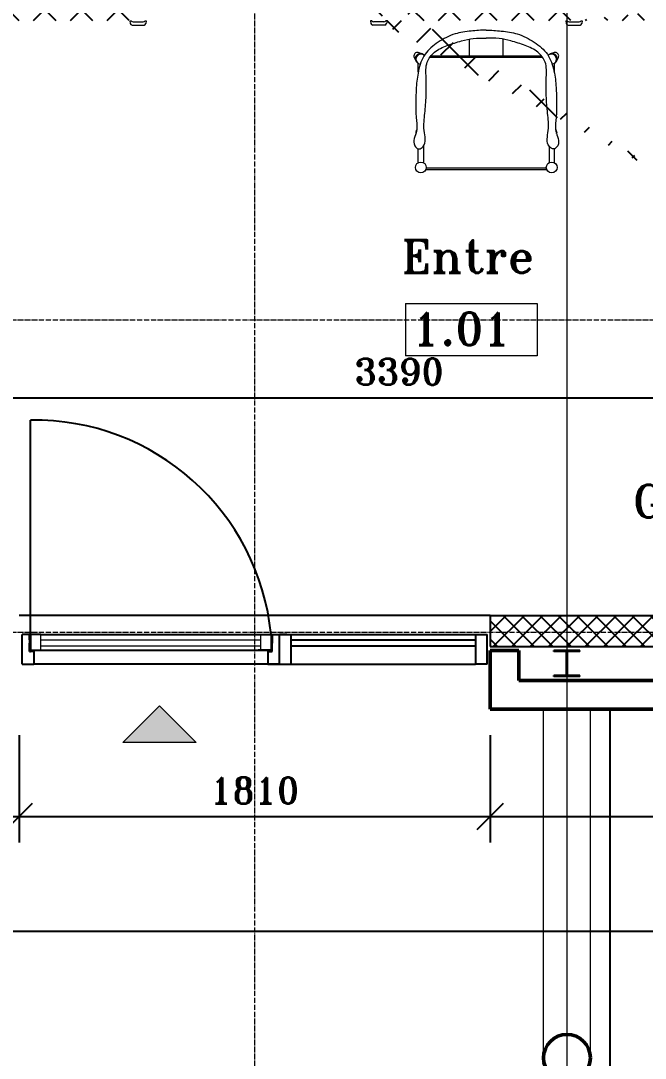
# Model space of a CAD drawing. Header units: millimetres. Extents: x -2 to 21000, y -2 to 14850.
# Drawn here: x 11858 to 14258, y 4951 to 8937 of the extents above; entities that cross this region are included whole.
import ezdxf

# ---------------------------------------------------------------- set-up
doc = ezdxf.new("R2010")
doc.units = ezdxf.units.MM
doc.linetypes.add('CENTERLINE', pattern=[27, 20, -3, 1, -3])
doc.linetypes.add('DASHED_2', pattern=[3, 2, -1])
for name, color, linetype, lineweight in [('BETON', 1, 'Continuous', 25), ('DIM', 4, 'Continuous', 18), ('INDRET', 171, 'Continuous', 18), ('MODUL', 8, 'CENTERLINE', 18), ('VINDUERDØRE', 6, 'Continuous', 18), ('YDER', 3, 'Continuous', 50)]:
    doc.layers.add(name, color=color, linetype=linetype, lineweight=lineweight)
for name, color, linetype in [('KONTUR', 7, 'Continuous'), ('SIGNATUR', 8, 'Continuous'), ('SKJULT-KONTUR', 8, 'DASHED_2'), ('STÅLPROFILER', 7, 'Continuous'), ('TEKST', 1, 'Continuous')]:
    doc.layers.add(name, color=color, linetype=linetype)
doc.styles.add('ROMANT', font='romant.shx')
doc.dimstyles.new('MOLLEN', dxfattribs={"dimscale": 50, "dimtxt": 2, "dimasz": 2, "dimexe": 2, "dimexo": 2, "dimgap": 1, "dimtad": 1, "dimtoh": 1, "dimdec": 0, "dimzin": 0, "dimdsep": 46, "dimtxsty": 'ROMANT', "dimblk": 'OBLIQUE', "dimcen": 0, "dimdle": 1, "dimadec": 0, "dimazin": 0, "dimtfac": 1, "dimtdec": 0, "dimtix": 1, "dimtofl": 0, "dimtmove": 1, "dimatfit": 3, "dimldrblk": 'KRYDS', "dimfxl": 1, "dimtolj": 1, "dimtzin": 0, "dimarcsym": 0})
pattern_1 = [(45, (0, 0), (-35.35534, 35.35534), []), (135, (0, 0), (-35.35534, -35.35534), [])]

# ---------------------------------------------------------------- blocks, each defined once
blk = doc.blocks.new('_Oblique')
at = {"color": 0, "linetype": 'ByBlock', "lineweight": -2}
blk.add_line((-0.5, -0.5), (0.5, 0.5), dxfattribs=at)
blk = doc.blocks.new('*D80')
at = {"layer": 'DefPoints', "color": 0, "transparency": 16777216}
for p in [(2862.3, 6292.7), (17852.3, 5880.2), (17852.3, 5439.5)]:
    blk.add_point(p, dxfattribs=at)
at = {"layer": 'DIM', "color": 0, "lineweight": -2, "transparency": 16777216}
for p, q in [((2862.3, 6192.7), (2862.3, 5339.5)), ((17852.3, 5780.2), (17852.3, 5339.5)), ((2812.3, 5439.5), (17902.3, 5439.5))]:
    blk.add_line(p, q, dxfattribs=at)
at = {"layer": 'DIM', "color": 0, "lineweight": -2, "transparency": 16777216, "xscale": 100, "yscale": 100, "zscale": 100, "rotation": 180}
blk.add_blockref('_Oblique', (2862.3, 5439.5), dxfattribs=at)
at = {"layer": 'DIM', "color": 0, "lineweight": -2, "transparency": 16777216, "xscale": 100, "yscale": 100, "zscale": 100}
blk.add_blockref('_Oblique', (17852.3, 5439.5), dxfattribs=at)
at = {"layer": 'DIM', "color": 0, "transparency": 16777216, "insert": (10357.3, 5539.5), "char_height": 100, "attachment_point": 5, "style": 'ROMANT'}
blk.add_mtext('\\A1;14990', dxfattribs=at)
blk = doc.blocks.new('KRYDS')
at = {"color": 4}
for p, q in [((0, -1.5), (0, 1.5)), ((-1.5, 0), (1.5, 0))]:
    blk.add_line(p, q, dxfattribs=at)
blk.add_circle((0, 0), 0.75, dxfattribs=at)
blk = doc.blocks.new('*D85')
at = {"layer": 'DefPoints', "color": 0, "transparency": 16777216}
for p in [(10662.3, 6292.7), (11852.3, 6292.7), (11852.3, 5880.2)]:
    blk.add_point(p, dxfattribs=at)
at = {"layer": 'DIM', "color": 0, "lineweight": -2, "transparency": 16777216}
for p, q in [((10662.3, 6192.7), (10662.3, 5780.2)), ((11852.3, 6192.7), (11852.3, 5780.2)), ((10612.3, 5880.2), (11902.3, 5880.2))]:
    blk.add_line(p, q, dxfattribs=at)
at = {"layer": 'DIM', "color": 0, "lineweight": -2, "transparency": 16777216, "xscale": 100, "yscale": 100, "zscale": 100, "rotation": 180}
blk.add_blockref('_Oblique', (10662.3, 5880.2), dxfattribs=at)
at = {"layer": 'DIM', "color": 0, "lineweight": -2, "transparency": 16777216, "xscale": 100, "yscale": 100, "zscale": 100}
blk.add_blockref('_Oblique', (11852.3, 5880.2), dxfattribs=at)
at = {"layer": 'DIM', "color": 0, "transparency": 16777216, "insert": (11257.3, 5980.2), "char_height": 100, "attachment_point": 5, "style": 'ROMANT'}
blk.add_mtext('\\A1;1190', dxfattribs=at)
blk = doc.blocks.new('*D86')
at = {"layer": 'DefPoints', "color": 0, "transparency": 16777216}
for p in [(11852.3, 6292.7), (13662.3, 6292.7), (13662.3, 5880.2)]:
    blk.add_point(p, dxfattribs=at)
at = {"layer": 'DIM', "color": 0, "lineweight": -2, "transparency": 16777216}
for p, q in [((11852.3, 6192.7), (11852.3, 5780.2)), ((13662.3, 6192.7), (13662.3, 5780.2)), ((11802.3, 5880.2), (13712.3, 5880.2))]:
    blk.add_line(p, q, dxfattribs=at)
at = {"layer": 'DIM', "color": 0, "lineweight": -2, "transparency": 16777216, "xscale": 100, "yscale": 100, "zscale": 100, "rotation": 180}
blk.add_blockref('_Oblique', (11852.3, 5880.2), dxfattribs=at)
at = {"layer": 'DIM', "color": 0, "lineweight": -2, "transparency": 16777216, "xscale": 100, "yscale": 100, "zscale": 100}
blk.add_blockref('_Oblique', (13662.3, 5880.2), dxfattribs=at)
at = {"layer": 'DIM', "color": 0, "transparency": 16777216, "insert": (12757.3, 5980.2), "char_height": 100, "attachment_point": 5, "style": 'ROMANT'}
blk.add_mtext('\\A1;1810', dxfattribs=at)
blk = doc.blocks.new('*D65')
at = {"layer": 'DefPoints', "color": 0, "transparency": 16777216}
for p in [(13662.3, 6292.7), (16472.3, 6292.7), (16472.3, 5880.2)]:
    blk.add_point(p, dxfattribs=at)
at = {"layer": 'DIM', "color": 0, "lineweight": -2, "transparency": 16777216}
for p, q in [((13662.3, 6192.7), (13662.3, 5780.2)), ((16472.3, 6192.7), (16472.3, 5780.2)), ((13612.3, 5880.2), (16522.3, 5880.2))]:
    blk.add_line(p, q, dxfattribs=at)
at = {"layer": 'DIM', "color": 0, "lineweight": -2, "transparency": 16777216, "xscale": 100, "yscale": 100, "zscale": 100, "rotation": 180}
blk.add_blockref('_Oblique', (13662.3, 5880.2), dxfattribs=at)
at = {"layer": 'DIM', "color": 0, "lineweight": -2, "transparency": 16777216, "xscale": 100, "yscale": 100, "zscale": 100}
blk.add_blockref('_Oblique', (16472.3, 5880.2), dxfattribs=at)
at = {"layer": 'DIM', "color": 0, "transparency": 16777216, "insert": (15067.3, 5980.2), "char_height": 100, "attachment_point": 5, "style": 'ROMANT'}
blk.add_mtext('\\A1;2810', dxfattribs=at)
blk = doc.blocks.new('*D50')
at = {"layer": 'DefPoints', "color": 0, "transparency": 16777216}
for p in [(15007.3, 7489.1), (11617.3, 6652.7), (15007.3, 6652.7)]:
    blk.add_point(p, dxfattribs=at)
at = {"layer": 'DIM', "color": 0, "lineweight": -2, "transparency": 16777216}
for p, q in [((11617.3, 6752.7), (11617.3, 7589.1)), ((15007.3, 6752.7), (15007.3, 7589.1)), ((11567.3, 7489.1), (15057.3, 7489.1))]:
    blk.add_line(p, q, dxfattribs=at)
at = {"layer": 'DIM', "color": 0, "lineweight": -2, "transparency": 16777216, "xscale": 100, "yscale": 100, "zscale": 100, "rotation": 180}
blk.add_blockref('_Oblique', (11617.3, 7489.1), dxfattribs=at)
at = {"layer": 'DIM', "color": 0, "lineweight": -2, "transparency": 16777216, "xscale": 100, "yscale": 100, "zscale": 100}
blk.add_blockref('_Oblique', (15007.3, 7489.1), dxfattribs=at)
at = {"layer": 'DIM', "color": 0, "transparency": 16777216, "insert": (13312.3, 7589.1), "char_height": 100, "attachment_point": 5, "style": 'ROMANT'}
blk.add_mtext('\\A1;3390', dxfattribs=at)
blk = doc.blocks.new('Dobbleltdor')
for p, q in [((43.9, 46.2), (43.9, 870.4)), ((40, 46.2), (12, 46.2)), ((12, -66.9), (12, 46.2)), ((40, 25.7), (40, 46.2)), ((40, 44.7), (40, 25.7)), ((82.8, 46.2), (43.9, 46.2)), ((43.9, 46.2), (43.9, -13.9)), ((82.8, 46.2), (1774.8, 46.1)), ((929.2, 46.1), (968.1, 46.1)), ((968.1, 46.1), (968.1, -13.9)), ((972, 46.2), (972, 25.7)), ((972, 46.2), (1000, 46.2)), ((972, 25.7), (972, 44.7)), ((1028, 46.2), (1000, 46.2)), ((1000, -66.9), (1000, 46.2)), ((1000, -66.9), (1000, 46.2)), ((1044, 46.1), (1044, -66.9)), ((1754, 46.1), (1754, -66.9)), ((1774.8, 46.2), (1798, 46.2)), ((1798, -66.9), (1798, 46.2)), ((40, 25.7), (40, 13.7)), ((40, -18.8), (40, 13.7)), ((972, 25.7), (972, 13.7)), ((972, -18.8), (972, 13.7)), ((1044, 26.3), (1754, 26.3)), ((1044, 3.3), (1754, 3.3)), ((1044, 0.3), (1044, -66.9)), ((56, -18.8), (40, -18.8)), ((40, -18.8), (44, -18.8)), ((40, -18.8), (44, -18.8)), ((43.9, -13.9), (59.1, -13.9)), ((43.9, -13.9), (93.6, -13.9)), ((49.9, -13.9), (60.4, -13.9)), ((56, -18.8), (56, -66.9)), ((56, -20.9), (56, -53.5)), ((93.6, -13.9), (968.1, -13.9)), ((968.1, -13.9), (918.4, -13.9)), ((962.1, -13.9), (951.6, -13.9)), ((968.1, -13.9), (952.9, -13.9)), ((956, -18.8), (972, -18.8)), ((956, -18.8), (956, -55.9)), ((956, -20.9), (956, -66.9)), ((972, -18.8), (968, -18.8)), ((972, -18.8), (968, -18.8)), ((1044, -18.8), (1044, -55.9)), ((1044, -18.8), (1044, -55.9)), ((1754, -18.8), (1754, -55.9)), ((12, -66.9), (56, -66.9)), ((956, -66.9), (56, -66.9)), ((1000, -66.9), (956, -66.9)), ((956, -66.9), (1754, -66.9)), ((1000, -66.9), (1044, -66.9)), ((1798, -66.9), (1754, -66.9))]:
    blk.add_line(p, q)
blk.add_arc((57.8, -44.3), 914.7, 5.6716, 90.8737)

msp = doc.modelspace()

# ---------------------------------------------------------------- hatches: boundary and pattern name
at = {"layer": 'SIGNATUR'}
h = msp.add_hatch(dxfattribs=at)
h.set_pattern_fill('_USER', color=256, scale=50, angle=45, style=0, double=1, pattern_type=0)
h.set_pattern_definition(pattern_1)
h.paths.add_polyline_path([(13592.3, 12522.7), (13712.3, 12522.7), (14252.3, 12522.7), (14252.3, 12642.7), (11072.1, 12642.7), (11072.1, 12522.7), (11497.3, 12522.7), (11497.3, 8822.5), (11617.3, 8822.5), (11617.3, 8937.7), (11617.3, 12522.7)])
edge = h.paths.add_edge_path()
edge.add_line((14252.3, 12522.7), (14252.3, 12642.7))
edge.add_line((14252.3, 12522.7), (14252.3, 12642.7))
edge = h.paths.add_edge_path(flags=16)
edge.add_line((11072.1, 12522.7), (11072.1, 12642.7))
edge.add_line((11072.1, 12522.7), (11162.1, 12522.7))
edge.add_line((14252.3, 12522.7), (14162.3, 12522.7))
h = msp.add_hatch(dxfattribs=at)
h.set_pattern_fill('_USER', color=256, scale=100, angle=45, style=0, double=1, pattern_type=0)
h.set_pattern_definition([(45, (0, 0), (-70.7107, 70.7107), []), (135, (0, 0), (-70.7107, -70.7107), [])])
h.paths.add_polyline_path([(11617.3, 9037.7), (11617.3, 8937.7), (12316.9, 8937.7), (12316.9, 9037.7)])
h.paths.add_polyline_path([(13712.3, 12522.7), (13592.3, 12522.7), (13592.3, 10173.1), (13712.3, 10173.1)])
h.paths.add_polyline_path([(17492.3, 8937.7), (17492.3, 9037.7), (14902.3, 9037.7), (14902.3, 8937.7), (15007.3, 8937.7), (15007.3, 8837.5), (15107.3, 8837.5), (15107.3, 8937.7)])
h.paths.add_polyline_path([(15107.3, 6652.7), (15007.3, 6652.7), (15007.3, 7927.5), (15107.3, 7927.5)])
edge = h.paths.add_edge_path()
edge.add_line((13592.3, 9037.7), (13592.3, 9263.1))
edge.add_line((13712.3, 9037.7), (13992.3, 9037.7))
edge.add_line((13712.3, 9263.1), (13712.2, 9037.7))
edge.add_line((13712.3, 9263.1), (13592.3, 9263.1))
edge.add_line((13226.9, 8937.7), (13226.9, 9037.7))
edge.add_line((15007.3, 7927.5), (15107.3, 7927.5))
edge.add_line((13226.9, 9037.7), (13592.3, 9037.7))
edge.add_line((13226.9, 8937.7), (13992.3, 8937.7))
edge.add_line((14902.3, 8937.7), (14902.3, 9037.7))
edge.add_line((13992.3, 8937.7), (13992.3, 9037.7))
h = msp.add_hatch(dxfattribs=at)
h.set_pattern_fill('_USER', color=256, scale=50, angle=45, style=0, double=1, pattern_type=0)
h.set_pattern_definition(pattern_1)
h.paths.add_polyline_path([(16472.3, 6652.7), (16472.3, 6532.7), (13662.3, 6532.7), (13662.3, 6652.7), (15007.3, 6652.7)])
edge = h.paths.add_edge_path()
edge.add_line((16472.3, 6652.7), (16472.3, 6532.7))

# ---------------------------------------------------------------- linework, layer by layer
at = {"layer": 'BETON'}
for p, q in [((13662.3, 6652.7), (13662.3, 6532.7)), ((13662.3, 6652.7), (15007.3, 6652.7)), ((13662.3, 6532.7), (16472.3, 6532.7))]:
    msp.add_line(p, q, dxfattribs=at)
at = {"layer": 'DIM'}
for p, q in [((13337.6, 7851.2), (13842.5, 7851.2)), ((13337.6, 7851.2), (13337.6, 7649.9)), ((13842.5, 7851.2), (13842.5, 7649.9)), ((13842.5, 7649.9), (13337.6, 7649.9)), ((12391.7, 6305.9), (12250.2, 6164.5)), ((12391.7, 6305.9), (12533.1, 6164.5)), ((12533.1, 6164.5), (12250.2, 6164.5))]:
    msp.add_line(p, q, dxfattribs=at)
at = {"layer": 'DIM', "linetype": 'DASHED_2'}
for p, q in [((13867.3, 4952.7), (13867.3, 6292.7)), ((14047.3, 4952.7), (14047.3, 6292.7))]:
    msp.add_line(p, q, dxfattribs=at)
at = {"layer": 'DIM'}
msp.add_solid([(12533.1, 6164.5), (12250.2, 6164.5), (12391.7, 6305.9), (12250.2, 6164.5)], dxfattribs=at)
at = {"layer": 'INDRET'}
for p, q in [((13957.3, 13958.9), (13957.3, 4656.1)), ((13399.9, 8810.4), (13386, 8814.8)), ((13908.9, 8814.8), (13895.1, 8810.4)), ((13370.3, 8796.8), (13376.6, 8783.6)), ((13382, 8776.8), (13384.4, 8774.9)), ((13386, 8771.8), (13386, 8773.8)), ((13386, 8768.3), (13386, 8771.8)), ((13409.3, 8804.2), (13407.3, 8806)), ((13430.4, 8796.8), (13747.8, 8796.8)), ((13709.4, 8801.6), (13434, 8801.6)), ((13747.8, 8801.6), (13709.4, 8801.6)), ((13860.2, 8801.6), (13747.8, 8801.6)), ((13747.8, 8796.8), (13863.9, 8796.8)), ((13887.6, 8806), (13885.3, 8803.9)), ((13909, 8771.8), (13909, 8773.8)), ((13909, 8768.3), (13909, 8771.8)), ((13910.5, 8774.9), (13912.9, 8776.8)), ((13918.3, 8783.6), (13924.6, 8796.8)), ((13386, 8740.5), (13386, 8768.3)), ((13909, 8737.2), (13909, 8768.3)), ((13406, 8455.8), (13406, 8393.6)), ((13889, 8454.9), (13889, 8392.1)), ((13386, 8393.6), (13386, 8445)), ((13909, 8392.1), (13909, 8445.2)), ((13386, 8393.6), (13386, 8392.1)), ((13406, 8392.1), (13406, 8393.6)), ((13747.8, 8370.7), (13416.8, 8370.7)), ((13878.1, 8370.7), (13747.8, 8370.7)), ((13415.4, 8365.5), (13747.8, 8365.5)), ((13747.8, 8365.5), (13879.5, 8365.5))]:
    msp.add_line(p, q, dxfattribs=at)
for points in [[(13583.2, 8801.6), (13583.2, 8866.9)], [(13711.2, 8866.9), (13711.3, 8801.6)], [(13379.1, 8517), (13378.2, 8515.4), (13377.5, 8513.5), (13376.9, 8510.5), (13376.8, 8509.4), (13376.9, 8507.6), (13377, 8506.2), (13377.1, 8505.7)], [(13380, 8518.3), (13379.2, 8517.2), (13379.1, 8517)], [(13918.1, 8508.1), (13918, 8510.5), (13917.7, 8512.3), (13917.2, 8514.2), (13916.4, 8516), (13915.8, 8517), (13915.4, 8517.7), (13914.1, 8519.3), (13914.1, 8519.3)], [(13918.1, 8508.1), (13918.1, 8508.1), (13918, 8507.8), (13918, 8507.6), (13917.9, 8507.3), (13917.8, 8506.9), (13917.6, 8506.5), (13917.5, 8506.1), (13917.4, 8505.6), (13917.3, 8505.4), (13917.2, 8505.2)], [(13917.5, 8504.4), (13917.6, 8505), (13917.9, 8506.2), (13918, 8507.6), (13918.1, 8508.1)]]:
    msp.add_lwpolyline(points, dxfattribs=at)
for centre in [(13396, 8373.6), (13899, 8373.6)]:
    msp.add_circle(centre, 21, dxfattribs=at)
for centre, major_axis, start_param, end_param in [((13382.1, 8802.3), (-8.54, -9.82), -2.426598, -0.411443), ((13394.1, 8791.9), (-12.7, -14.6), -2.426598, 0.041149), ((13396.4, 8789.9), (-12.6, -14.5), -2.426598, 0.586304), ((13382.1, 8802.3), (-8.54, -9.82), -2.730149, -2.426598), ((13394.1, 8791.9), (-12.7, -14.6), -3.182742, -2.426598), ((13396.4, 8789.9), (-12.6, -14.5), -3.159546, -2.426598), ((13898.5, 8789.9), (12.6, -14.5), 2.426598, 3.189373), ((13900.9, 8791.9), (12.7, -14.6), 2.426598, 3.182742), ((13898.5, 8789.9), (12.6, -14.5), -0.619826, 2.426598), ((13900.9, 8791.9), (12.7, -14.6), -0.041149, 2.426598), ((13912.8, 8802.3), (8.54, -9.82), 2.426598, 2.730149), ((13912.8, 8802.3), (8.54, -9.82), 0.411443, 2.426598)]:
    msp.add_ellipse(centre, major_axis=major_axis, ratio=0.998931, start_param=start_param, end_param=end_param, dxfattribs=at)
for points in [[(13647.1, 8901.7), (13627.8, 8901.4), (13587.7, 8897.9), (13523.1, 8889.6), (13462.6, 8857.4), (13406.5, 8812.2), (13384.9, 8746.1), (13377.5, 8683.7), (13376.5, 8623.1), (13376.4, 8567.1), (13385.9, 8511.6), (13358.6, 8467.7), (13387.6, 8439.4), (13420.4, 8463.7), (13403.4, 8518.8), (13411.8, 8581.6), (13417.2, 8650.5), (13417.2, 8715.1), (13412.9, 8776.3), (13448.2, 8821.4), (13497.8, 8843.5), (13548.4, 8859), (13598.6, 8871.4), (13630.5, 8870), (13647.1, 8870.8)], [(13647.1, 8901.7), (13666.5, 8901.4), (13706.5, 8897.9), (13771.1, 8889.6), (13831.6, 8857.4), (13887.7, 8812.2), (13909.4, 8746.1), (13916.7, 8683.7), (13917.7, 8623.1), (13917.8, 8567.1), (13908.4, 8511.6), (13935.6, 8467.7), (13906.6, 8439.4), (13873.8, 8463.7), (13890.8, 8518.8), (13882.5, 8581.6), (13877, 8650.5), (13877, 8715.1), (13881.4, 8776.3), (13846, 8821.4), (13796.4, 8843.5), (13745.8, 8859), (13695.7, 8871.4), (13663.8, 8870), (13647.1, 8870.8)]]:
    msp.add_open_spline(points, degree=3, knots=[5.93399, 5.93399, 5.93399, 5.93399, 64.306046, 126.780227, 199.120274, 267.682352, 336.491522, 400.207204, 456.651835, 518.146887, 567.836848, 624.657545, 645.049466, 663.544974, 725.161124, 791.733579, 859.289531, 930.024388, 988.28055, 1035.280952, 1090.685203, 1149.038806, 1194.645581, 1244.366277, 1244.366277, 1244.366277, 1244.366277], dxfattribs=at)
at = {"layer": 'KONTUR'}
msp.add_line((13662.3, 6652.7), (11852.3, 6652.7), dxfattribs=at)
at = {"layer": 'MODUL'}
for p, q in [((12757.3, 13958.9), (12757.3, 4656.1)), ((1208.3, 7787.7), (19184.9, 7787.7)), ((1208.3, 6587.7), (19184.9, 6587.7))]:
    msp.add_line(p, q, dxfattribs=at)
at = {"layer": 'SKJULT-KONTUR'}
msp.add_line((14123.2, 4792.7), (14123.2, 6292.7), dxfattribs=at)
at = {"layer": 'STÅLPROFILER'}
for p, q in [((13907.3, 6513.7), (13907.3, 6517.7)), ((14007.3, 6517.7), (13907.3, 6517.7)), ((13955.3, 6513.7), (13907.3, 6513.7)), ((13955.3, 6421.7), (13955.3, 6513.7)), ((13959.3, 6421.7), (13959.3, 6513.7)), ((14007.3, 6513.7), (13959.3, 6513.7)), ((14007.3, 6513.7), (14007.3, 6517.7)), ((13907.3, 6417.7), (13907.3, 6421.7)), ((13955.3, 6421.7), (13907.3, 6421.7)), ((14007.3, 6417.7), (13907.3, 6417.7)), ((14007.3, 6421.7), (13959.3, 6421.7)), ((14007.3, 6417.7), (14007.3, 6421.7))]:
    msp.add_line(p, q, dxfattribs=at)
at = {"layer": 'VINDUERDØRE'}
for p, q in [((12277.9, 8936.8), (12279.3, 8926.8)), ((12277.9, 8936.8), (12282.8, 8936.8)), ((12290, 8933.7), (12328.7, 8933.7)), ((12335.9, 8936.8), (12340.9, 8936.8)), ((12340.9, 8936.8), (12339.4, 8926.8)), ((13207.8, 8936.8), (13202.9, 8936.8)), ((13202.9, 8936.8), (13204.3, 8926.8)), ((13253.7, 8933.7), (13215, 8933.7)), ((13265.9, 8936.8), (13260.9, 8936.8)), ((13265.9, 8936.8), (13264.4, 8926.8)), ((13953.3, 8936.8), (13954.8, 8926.8)), ((13953.3, 8936.8), (13958.3, 8936.8)), ((13965.5, 8933.7), (14004.2, 8933.7)), ((14011.4, 8936.8), (14016.3, 8936.8)), ((14016.3, 8936.8), (14014.9, 8926.8)), ((12286.3, 8920.8), (12332.4, 8920.8)), ((13257.4, 8920.8), (13211.3, 8920.8)), ((13961.8, 8920.8), (14007.9, 8920.8)), ((11896.2, 6578.9), (11896.2, 7403.1)), ((11892.3, 6578.9), (11864.3, 6578.9)), ((11864.3, 6465.8), (11864.3, 6578.9)), ((11892.3, 6558.4), (11892.3, 6578.9)), ((11892.3, 6577.4), (11892.3, 6558.4)), ((11935.1, 6578.9), (11896.2, 6578.9)), ((11896.2, 6578.9), (11896.2, 6518.8)), ((11935.1, 6518.8), (11935.1, 6578.9)), ((11935.1, 6578.9), (13627.1, 6578.8)), ((12781.5, 6578.8), (12820.4, 6578.8)), ((12781.5, 6518.8), (12781.5, 6578.8)), ((12820.4, 6578.8), (12820.4, 6518.8)), ((12824.3, 6578.9), (12824.3, 6558.4)), ((12824.3, 6578.9), (12852.3, 6578.9)), ((12824.3, 6558.4), (12824.3, 6577.4)), ((12880.3, 6578.9), (12852.3, 6578.9)), ((12852.3, 6465.8), (12852.3, 6578.9)), ((12852.3, 6465.8), (12852.3, 6578.9)), ((12896.3, 6578.8), (12896.3, 6465.8)), ((13606.3, 6578.8), (13606.3, 6465.8)), ((13627.1, 6578.9), (13650.3, 6578.9)), ((13650.3, 6465.8), (13650.3, 6578.9)), ((11892.3, 6558.4), (11892.3, 6546.4)), ((11892.3, 6513.9), (11892.3, 6546.4)), ((11935.1, 6559), (12781.5, 6559)), ((12824.3, 6558.4), (12824.3, 6546.4)), ((12824.3, 6513.9), (12824.3, 6546.4)), ((12896.3, 6559), (13606.3, 6559)), ((11908.3, 6513.9), (11892.3, 6513.9)), ((11892.3, 6513.9), (11896.3, 6513.9)), ((11892.3, 6513.9), (11896.3, 6513.9)), ((11896.2, 6518.8), (11911.5, 6518.8)), ((11896.2, 6518.8), (11946, 6518.8)), ((11902.2, 6518.8), (11912.7, 6518.8)), ((11908.3, 6513.9), (11908.3, 6465.8)), ((11908.3, 6511.8), (11908.3, 6479.2)), ((11935.1, 6536), (12781.5, 6536)), ((11946, 6518.8), (12820.4, 6518.8)), ((12820.4, 6518.8), (12770.7, 6518.8)), ((12814.4, 6518.8), (12803.9, 6518.8)), ((12820.4, 6518.8), (12805.2, 6518.8)), ((12808.3, 6513.9), (12824.3, 6513.9)), ((12808.3, 6513.9), (12808.3, 6476.8)), ((12808.3, 6511.8), (12808.3, 6465.8)), ((12824.3, 6513.9), (12820.3, 6513.9)), ((12824.3, 6513.9), (12820.3, 6513.9)), ((12896.3, 6536), (13606.3, 6536)), ((12896.3, 6533), (12896.3, 6465.8)), ((12896.3, 6513.9), (12896.3, 6476.8)), ((12896.3, 6513.9), (12896.3, 6476.8)), ((13606.3, 6513.9), (13606.3, 6476.8)), ((11864.3, 6465.8), (11908.3, 6465.8)), ((12808.3, 6465.8), (11908.3, 6465.8)), ((12852.3, 6465.8), (12808.3, 6465.8)), ((12808.3, 6465.8), (13606.3, 6465.8)), ((12852.3, 6465.8), (12896.3, 6465.8)), ((13650.3, 6465.8), (13606.3, 6465.8))]:
    msp.add_line(p, q, dxfattribs=at)
for centre, radius, start, end in [((12290, 8943.7), 10, 223.6473, 270), ((12328.7, 8943.7), 10, 270, 316.3527), ((13215, 8943.7), 10, 223.6473, 270), ((13253.7, 8943.7), 10, 270, 316.3527), ((13965.5, 8943.7), 10, 223.6473, 270), ((14004.2, 8943.7), 10, 270, 316.3527), ((12286.3, 8927.8), 7, 188.4581, 270), ((12332.4, 8927.8), 7, 270, 351.5419), ((13211.3, 8927.8), 7, 188.4581, 270), ((13257.4, 8927.8), 7, 270, 351.5419), ((13961.8, 8927.8), 7, 188.4581, 270), ((14007.9, 8927.8), 7, 270, 351.5419), ((11910.2, 6488.4), 914.7, 5.6716, 90.8737)]:
    msp.add_arc(centre, radius, start, end, dxfattribs=at)
at = {"layer": 'YDER'}
for p, q in [((13662.3, 6517.7), (13772.3, 6517.7)), ((13772.3, 6517.7), (13662.3, 6517.7)), ((13662.3, 6517.7), (13662.3, 6292.7)), ((13662.3, 6517.7), (13662.3, 6292.7)), ((13662.3, 6517.7), (13662.3, 6292.7)), ((13662.3, 6292.7), (13662.3, 6517.7)), ((13662.3, 6517.7), (13662.3, 6292.7)), ((13662.3, 6292.7), (13662.3, 6517.7)), ((13662.3, 6517.7), (13662.3, 6292.7)), ((13662.3, 6517.7), (13662.3, 6292.7)), ((13662.3, 6517.7), (13662.3, 6292.7)), ((13662.3, 6517.7), (13662.3, 6292.7)), ((13662.3, 6292.7), (13662.3, 6517.7)), ((13662.3, 6517.7), (13662.3, 6292.7)), ((13772.3, 6517.7), (13772.3, 6402.7)), ((13772.3, 6402.7), (13772.3, 6517.7)), ((16362.3, 6402.7), (13772.3, 6402.7)), ((13662.3, 6292.7), (16472.3, 6292.7))]:
    msp.add_line(p, q, dxfattribs=at)
msp.add_circle((13957.3, 4952.7), 90, dxfattribs=at)

# ---------------------------------------------------------------- block references
msp.add_blockref('Dobbleltdor', (11852.3, 6532.7))

# ---------------------------------------------------------------- texts
at = {"layer": 'TEKST', "style": 'ROMANT'}
for s, p in [('Entre', (13322.7, 7968.7)), ('1.01', (13362.6, 7691.4)), ('Gard.', (14210.7, 7029))]:
    msp.add_text(s, height=125, dxfattribs=at).set_placement(p)

# ---------------------------------------------------------------- dimensions: what is measured, and where the dimension line sits
at = {"layer": 'DIM'}
for base, p1, p2, picture, middle in [((15007.3, 7489.1), (11617.3, 6652.7), (15007.3, 6652.7), '*D50', (13312.3, 7589.1)), ((17852.3, 5439.5), (2862.3, 6292.7), (17852.3, 5880.2), '*D80', (10357.3, 5539.5)), ((11852.3, 5880.2), (10662.3, 6292.7), (11852.3, 6292.7), '*D85', (11257.3, 5980.2)), ((13662.3, 5880.2), (11852.3, 6292.7), (13662.3, 6292.7), '*D86', (12757.3, 5980.2)), ((16472.3, 5880.2), (13662.3, 6292.7), (16472.3, 6292.7), '*D65', (15067.3, 5980.2))]:
    dim = msp.add_linear_dim(base=base, p1=p1, p2=p2, dimstyle='MOLLEN', dxfattribs=at)
    dim.commit()
    dim.dimension.update_dxf_attribs({"geometry": picture, "text_midpoint": middle})

doc.saveas('drawing.dxf')
